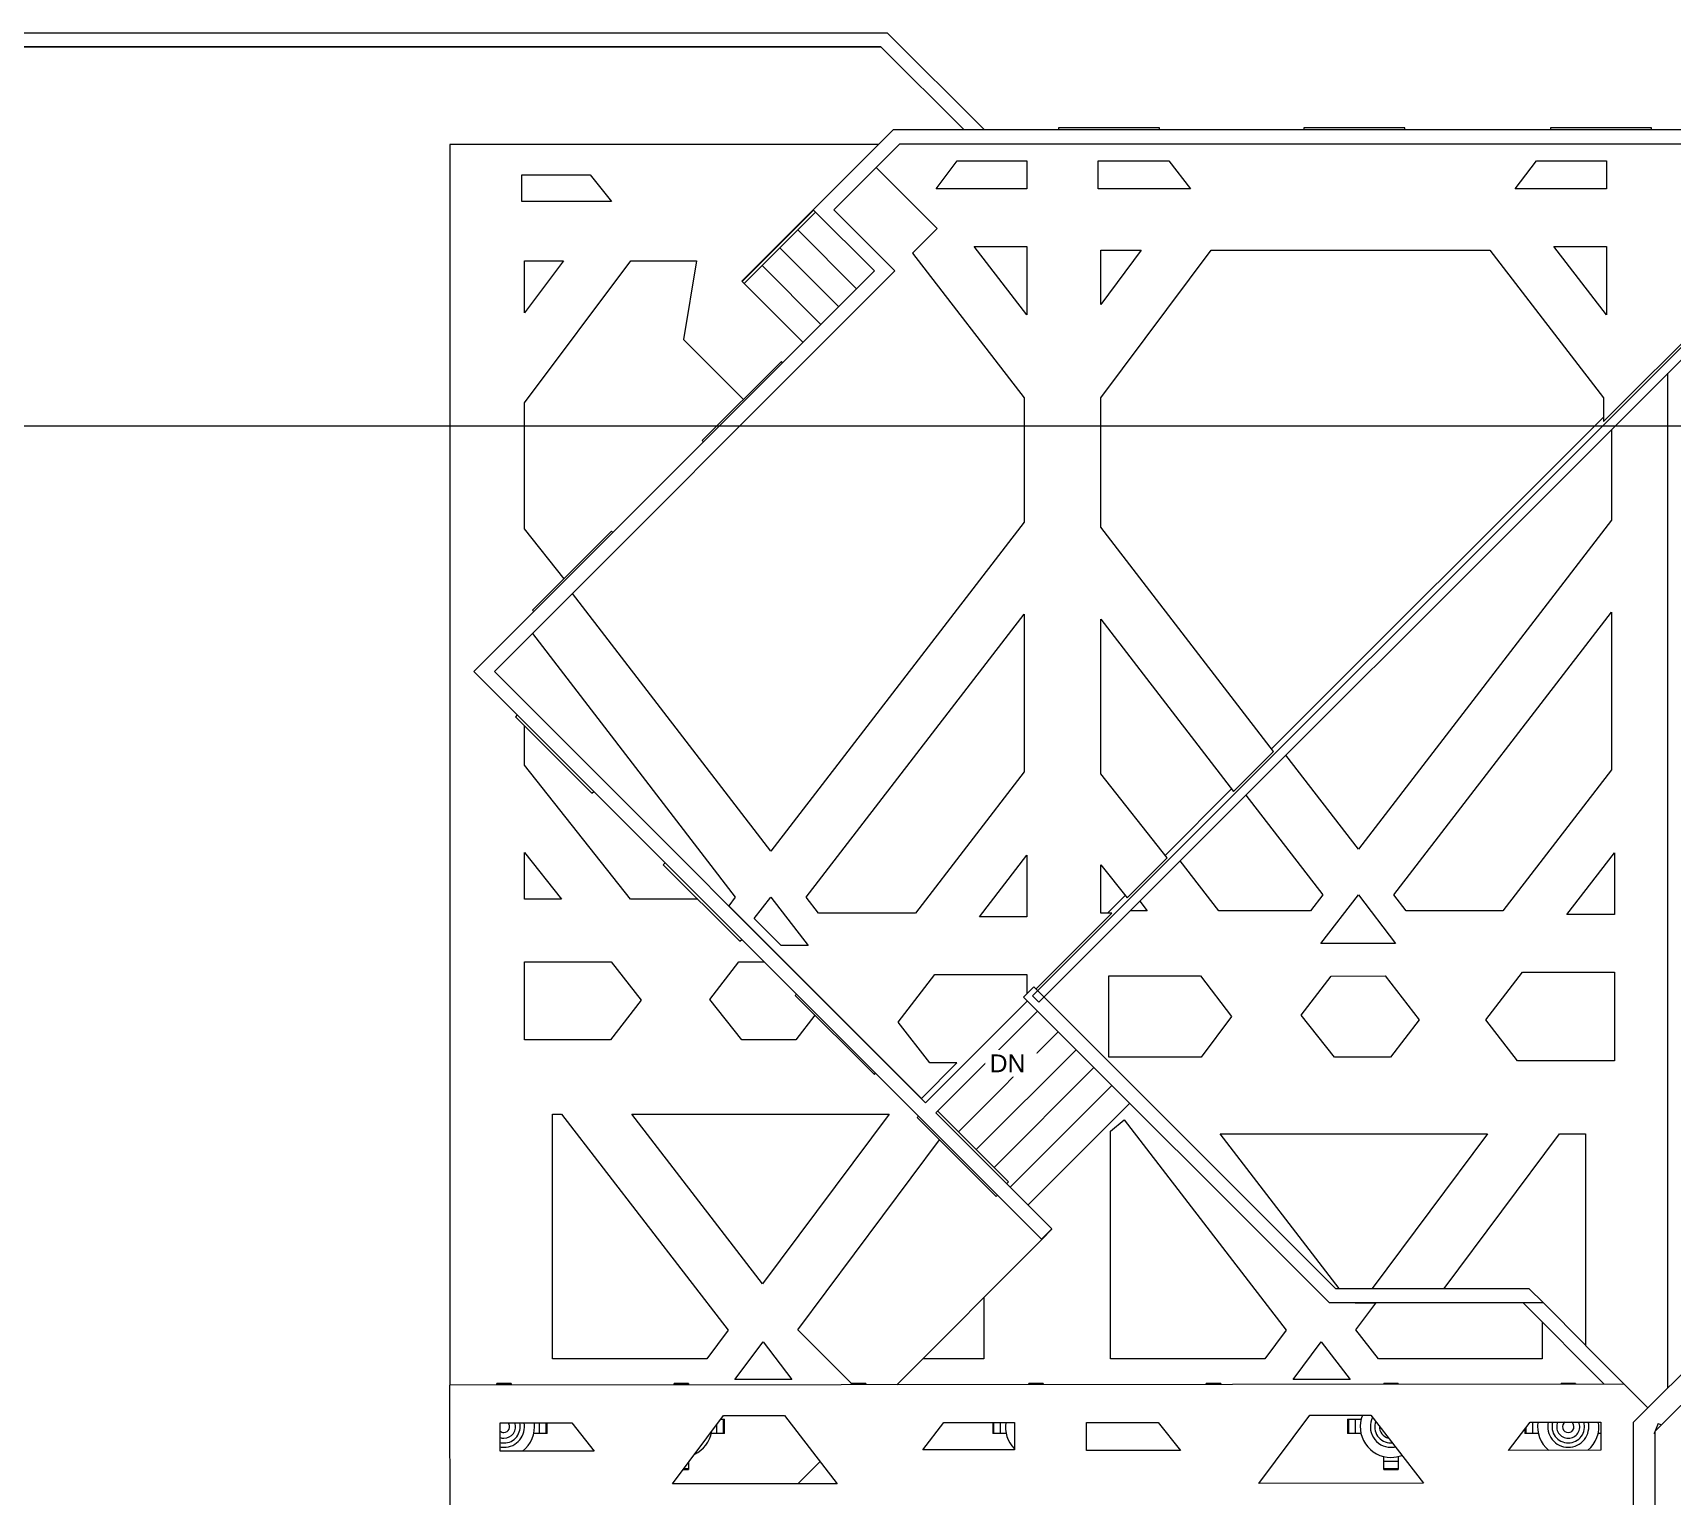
# Model space of a CAD drawing. Header units: millimetres. Extents: x -49836 to 59720, y -25216 to 39354.
# Drawn here: x -20433 to 2289, y -193 to 20092 of the extents above; entities that cross this region are included whole.
import ezdxf

# ---------------------------------------------------------------- set-up
doc = ezdxf.new("R2010")
doc.units = ezdxf.units.MM
for name, color, linetype, lineweight in [('A-FLOR', 192, 'Continuous', 9), ('A-FLOR-HRAL', 11, 'Continuous', 9), ('A-GENM', 13, 'Continuous', 9), ('A-GLAZ', 151, 'Continuous', 9), ('A-GLAZ-SILL', 1, 'Continuous', 9), ('A-ROOF', 132, 'Continuous', 9), ('A-WALL', 113, 'Continuous', 9), ('G-ANNO-SYMB', 111, 'Continuous', 9), ('I-WALL', 2, 'Continuous', 9), ('S-STRS', 31, 'Continuous', 9), ('S-STRS-TEXT', 31, 'Continuous', 9)]:
    doc.layers.add(name, color=color, linetype=linetype, lineweight=lineweight)
doc.styles.add('Arial', font='arial.ttf', dxfattribs={"height": 245.883234})

# ---------------------------------------------------------------- blocks, each defined once
blk = doc.blocks.new('栏杆扶手 - 栏杆扶手-151676-Site')
at = {"layer": 'A-FLOR-HRAL'}
for p, q in [((-10602, 16645), (-9612, 17635)), ((-10574, 16617), (-9584, 17607)), ((-10574, 16617), (-10602, 16645))]:
    blk.add_line(p, q, dxfattribs=at)
blk = doc.blocks.new('Arched _2_ - Arched _2_-211955-Site')
at = {"layer": 'A-GLAZ'}
for p, q in [((-985, -92), (-985, -117)), ((-985, -117), (415, -117)), ((415, -117), (415, -92))]:
    blk.add_line(p, q, dxfattribs=at)
blk = doc.blocks.new('HOOR LIGHT - HOOR LIGHT-165948-Site')
at = {"layer": 'A-GENM'}
for p, q in [((10839, 9494), (2048, 703)), ((2048, 703), (2048, -11619))]:
    blk.add_line(p, q, dxfattribs=at)
blk = doc.blocks.new('TRUESS4 - TRUESS-173663-Site')
at = {"layer": 'A-GENM'}
for p, q in [((10832, -20403), (10851, -20357)), ((10832, -20403), (10971, -20460)), ((10976, -20449), (10971, -20460))]:
    blk.add_line(p, q, dxfattribs=at)
blk = doc.blocks.new('Family2 - Family2-221174-Site')
at = {"layer": 'A-GENM'}
for p, q in [((-2912, 8292), (-2623, 8678)), ((-2623, 8678), (-1656, 8678)), ((-1656, 8678), (-1656, 8292)), ((-670, 8292), (-670, 8678)), ((-670, 8678), (313, 8678)), ((313, 8678), (611, 8292)), ((5111, 8292), (5409, 8678)), ((5409, 8678), (6376, 8678)), ((6376, 8678), (6376, 8292)), ((-3747, 8589), (-2899, 7741)), ((-1656, 8292), (-2912, 8292)), ((611, 8292), (-670, 8292)), ((6376, 8292), (5111, 8292)), ((-2899, 7741), (-3240, 7400)), ((-3240, 7400), (-1695, 5394)), ((-1656, 6545), (-2385, 7492)), ((-2385, 7492), (-1656, 7492)), ((-1656, 7492), (-1656, 6545)), ((-631, 5395), (896, 7441)), ((-631, 7441), (-70, 7441)), ((-70, 7441), (-631, 6690)), ((-631, 6690), (-631, 7441)), ((896, 7441), (4760, 7441)), ((4760, 7441), (6337, 5394)), ((5647, 7492), (6376, 7492)), ((6376, 6545), (5647, 7492)), ((6376, 7492), (6376, 6545)), ((6337, 5068), (8229, 6960)), ((-1695, 5394), (-1695, 3670)), ((-631, 3601), (-631, 5395)), ((6337, 5394), (6337, 5068)), ((-1695, 3670), (-5206, -889)), ((1763, 493), (-631, 3601)), ((-5206, -889), (-7956, 2683)), ((-4715, -1526), (-1695, 2396)), ((-1695, 2396), (-1695, 209)), ((-631, 182), (-631, 2326)), ((-631, 2326), (1208, -61)), ((-8510, 2128), (-5697, -1526)), ((1208, -61), (1763, 493)), ((-1695, 209), (-3202, -1747)), ((288, -981), (-631, 182)), ((-2315, -1798), (-1656, -943)), ((-1656, -943), (-1656, -1798)), ((-631, -1747), (-631, -1078)), ((-631, -1078), (-267, -1536)), ((-267, -1536), (288, -981)), ((-5697, -1526), (-5789, -1645)), ((-5435, -1824), (-5206, -1526)), ((-5206, -1526), (-4688, -2198)), ((-4545, -1747), (-4715, -1526)), ((-5789, -1645), (-3118, -4316)), ((-3202, -1747), (-4545, -1747)), ((-1656, -1798), (-2315, -1798)), ((-1531, -2800), (-478, -1747)), ((-478, -1747), (-631, -1747)), ((-5061, -2198), (-5435, -1824)), ((-4688, -2198), (-5061, -2198)), ((-3438, -3257), (-2930, -2598)), ((-2930, -2598), (-1656, -2598)), ((-1656, -2598), (-1656, -2864)), ((-3001, -3824), (-3438, -3257)), ((-3118, -4316), (-2626, -3824)), ((-2626, -3824), (-3001, -3824))]:
    blk.add_line(p, q, dxfattribs=at)
blk = doc.blocks.new('roof 3 - roof 3-224801-Site')
at = {"layer": 'A-GENM'}
for p, q in [((7118, -8359), (7118, 5707)), ((6337, 4926), (6337, 3670)), ((6337, 3670), (2827, -889)), ((3317, -1526), (6337, 2396)), ((6337, 2396), (6337, 209)), ((2827, -889), (1824, 413)), ((6337, 209), (4831, -1747)), ((1269, -141), (2336, -1526)), ((894, -1747), (359, -1052)), ((5717, -1798), (6376, -943)), ((6376, -943), (6376, -1798)), ((2336, -1526), (2165, -1747)), ((2309, -2198), (2827, -1526)), ((2827, -1526), (3344, -2198)), ((3488, -1747), (3317, -1526)), ((-100, -1747), (-337, -1747)), ((-203, -1614), (-100, -1747)), ((2165, -1747), (894, -1747)), ((4831, -1747), (3488, -1747)), ((6376, -1798), (5717, -1798)), ((3344, -2198), (2309, -2198)), ((-631, -3773), (-631, -2649)), ((-631, -2649), (638, -2649)), ((638, -2649), (1071, -3211)), ((2036, -3191), (2450, -2652)), ((2450, -2652), (3200, -2649)), ((3200, -2649), (3668, -3257)), ((4594, -3257), (5102, -2598)), ((5102, -2598), (6376, -2598)), ((6376, -2598), (6376, -3824)), ((1071, -3211), (647, -3773)), ((2496, -3773), (2036, -3191)), ((3668, -3257), (3271, -3773)), ((5031, -3824), (4594, -3257)), ((647, -3773), (-631, -3773)), ((3271, -3773), (2496, -3773)), ((6376, -3824), (5031, -3824)), ((2560, -6982), (910, -4839)), ((910, -4839), (4617, -4839)), ((4617, -4839), (3018, -6982)), ((4016, -6982), (5614, -4839)), ((5614, -4839), (5976, -4839)), ((5976, -4839), (5976, -7771)), ((5976, -7771), (6841, -8636))]:
    blk.add_line(p, q, dxfattribs=at)
blk = doc.blocks.new('Family6 - Family6-227031-Site')
at = {"layer": 'A-GENM'}
for p, q in [((-8711, 8597), (-8711, -8597)), ((-2768, 8597), (-8711, 8597)), ((-7710, 7807), (-7710, 8179)), ((-7710, 8179), (-6763, 8179)), ((-6763, 8179), (-6468, 7807)), ((-6468, 7807), (-7710, 7807)), ((-7672, 5016), (-6201, 6987)), ((-7132, 6987), (-7672, 6264)), ((-7672, 6264), (-7672, 6987)), ((-7672, 6987), (-7132, 6987)), ((-6201, 6987), (-5290, 6987)), ((-5290, 6987), (-5471, 5894)), ((-4661, 6703), (-4414, 6951)), ((-4658, 6700), (-4661, 6703)), ((-3813, 5855), (-4630, 6672)), ((-5471, 5894), (-4640, 5064)), ((-7672, 3270), (-7672, 5016)), ((-7125, 2578), (-7672, 3270)), ((-7672, -5), (-7672, 537)), ((-6203, -1863), (-7672, -5)), ((-7672, -1863), (-7672, -1217)), ((-7672, -1217), (-7161, -1863)), ((-7161, -1863), (-7672, -1863)), ((-5272, -1863), (-6203, -1863)), ((-7672, -3814), (-7672, -2731)), ((-7672, -2731), (-6475, -2731)), ((-6475, -2731), (-6055, -3261)), ((-5104, -3253), (-4702, -2731)), ((-4702, -2731), (-4351, -2731)), ((-6055, -3261), (-6481, -3814)), ((-4660, -3814), (-5104, -3253)), ((-3648, -3469), (-3914, -3814)), ((-6481, -3814), (-7672, -3814)), ((-3914, -3814), (-4660, -3814)), ((-7287, -8233), (-7287, -4841)), ((-7287, -4841), (-7160, -4841)), ((-7160, -4841), (-4853, -7837)), ((-4375, -7196), (-6188, -4841)), ((-6188, -4841), (-2618, -4841)), ((-2618, -4841), (-4375, -7196)), ((450, -5079), (638, -4921)), ((638, -4921), (2884, -7837)), ((-3887, -7830), (-1922, -5196)), ((450, -8233), (450, -5079)), ((-365, -6435), (-502, -6580)), ((-1308, -7386), (-1308, -8233)), ((4125, -7462), (3839, -7460)), ((3850, -7830), (4125, -7462)), ((6429, -7723), (6429, -8233)), ((-4853, -7837), (-5148, -8233)), ((-3141, -8575), (-3887, -7830)), ((2884, -7837), (2589, -8233)), ((4160, -8233), (3850, -7830)), ((-4757, -8518), (-4368, -7998)), ((-4368, -7998), (-3968, -8518)), ((2980, -8518), (3368, -7998)), ((3368, -7998), (3769, -8518)), ((-5148, -8233), (-7287, -8233)), ((-1308, -8233), (-2155, -8233)), ((2589, -8233), (450, -8233)), ((6429, -8233), (4160, -8233)), ((-3968, -8518), (-4757, -8518)), ((3769, -8518), (2980, -8518))]:
    blk.add_line(p, q, dxfattribs=at)
blk = doc.blocks.new('Family7 - Family7-230587-Site')
at = {"layer": 'A-GENM'}
for p, q in [((3420, 12356), (-12860, 12344)), ((-12860, 12344), (-12841, -12363)), ((-12160, 11428), (-12160, 11820)), ((-12160, 11820), (-11166, 11820)), ((-11166, 11820), (-10857, 11429)), ((-9769, 10974), (-9064, 11921)), ((-9064, 11921), (-8217, 11921)), ((-8217, 11921), (-7488, 10976)), ((-6302, 11445), (-6011, 11824)), ((-6011, 11824), (-5032, 11825)), ((-5032, 11825), (-5032, 11445)), ((-4034, 11826), (-3040, 11827)), ((-4034, 11435), (-4034, 11826)), ((-3040, 11827), (-2731, 11436)), ((-1643, 10981), (-938, 11927)), ((-938, 11927), (-91, 11928)), ((-91, 11928), (638, 10982)), ((1814, 11439), (2115, 11831)), ((2115, 11831), (3094, 11831)), ((3094, 11831), (3094, 11440)), ((-10857, 11429), (-12160, 11428)), ((-5032, 11445), (-6302, 11445)), ((-2731, 11436), (-4034, 11435)), ((3094, 11440), (1814, 11439)), ((-7488, 10976), (-9769, 10974)), ((638, 10982), (-1643, 10981))]:
    blk.add_line(p, q, dxfattribs=at)
blk = doc.blocks.new('Family8 - COLUMN-V8-Site')
at = {"layer": 'A-GENM'}
for p, q in [((100, 298), (-100, 298)), ((-601, -332), (-601, -395)), ((-589, -316), (-589, -395)), ((-491, -395), (-589, -395)), ((-491, -395), (-491, -238))]:
    blk.add_line(p, q, dxfattribs=at)
for radius, start, end in [(425, 171.229, 230.3614), (285, 166.8046, 270), (225, 163.2188, 270), (160, 155.865, 270), (79.6, 123.8609, 270), (79.6, 270, 56.2262), (285, 270, 13.2828), (225, 270, 16.8702), (160, 270, 24.2215), (425, 309.7215, 8.859)]:
    blk.add_arc((0, -302), radius, start, end, dxfattribs=at)
for points in [[(-100, 288), (-100, 295), (-100, 298), (-100, 298)], [(100, 298), (100, 298), (100, 294), (100, 288)], [(-589, -395), (-597, -395), (-601, -395), (-601, -395)]]:
    blk.add_open_spline(points, degree=3, dxfattribs=at)
for points, knots in [([(-414, -395), (-418, -395), (-431, -395), (-448, -395), (-463, -395), (-473, -395), (-482, -395), (-488, -395), (-490, -395), (-491, -395)], [1.5832745, 1.5832745, 1.5832745, 1.5832745, 1.6578779, 1.8236657, 1.9065596, 1.9894535, 2.0723474, 2.1552413, 2.1742144, 2.1742144, 2.1742144, 2.1742144]), ([(450, -395), (450, -395), (442, -395), (430, -395), (417, -395), (414, -395)], [-1.8286291, -1.8286291, -1.8286291, -1.8286291, -1.8236657, -1.6578779, -1.5952763, -1.5952763, -1.5952763, -1.5952763])]:
    blk.add_open_spline(points, degree=3, knots=knots, dxfattribs=at)
blk = doc.blocks.new('Family8 - COLUMN-V9-Site')
at = {"layer": 'A-GENM'}
for p, q in [((100, 298), (-100, 298)), ((10, 286), (-100, 286)), ((-601, -196), (-601, -395)), ((-589, -196), (-589, -395)), ((-589, -196), (-491, -196)), ((-491, -395), (-491, -196)), ((-491, -395), (-589, -395)), ((100, -785), (-100, -785)), ((-100, -883), (-100, -785)), ((-100, -883), (100, -883)), ((-100, -895), (100, -895)), ((100, -785), (100, -883))]:
    blk.add_line(p, q, dxfattribs=at)
for radius, start, end in [(425, 157.6253, 270), (285, 152.7364, 270), (225, 160.1011, 270), (160, 176.8674, 258.3909), (225, 270, 275.1935), (285, 270, 282.6308), (425, 270, 291.1621)]:
    blk.add_arc((0, -302), radius, start, end, dxfattribs=at)
for points in [[(-100, 286), (-100, 294), (-100, 298), (-100, 298)], [(100, 298), (100, 298), (100, 294), (100, 286)], [(-601, -196), (-601, -196), (-597, -196), (-589, -196)], [(-589, -395), (-597, -395), (-601, -395), (-601, -395)], [(-100, -895), (-100, -895), (-100, -891), (-100, -883)], [(100, -883), (100, -891), (100, -895), (100, -895)]]:
    blk.add_open_spline(points, degree=3, dxfattribs=at)
for points, knots in [([(-491, -196), (-490, -196), (-488, -196), (-482, -196), (-473, -196), (-463, -196), (-448, -196), (-431, -196), (-417, -196), (-411, -196), (-411, -196)], [-2.1742144, -2.1742144, -2.1742144, -2.1742144, -2.1552413, -2.0723474, -1.9894535, -1.9065596, -1.8236657, -1.6578779, -1.574984, -1.5684285, -1.5684285, -1.5684285, -1.5684285]), ([(-414, -395), (-418, -395), (-431, -395), (-448, -395), (-463, -395), (-473, -395), (-482, -395), (-488, -395), (-490, -395), (-491, -395)], [1.5832745, 1.5832745, 1.5832745, 1.5832745, 1.6578779, 1.8236657, 1.9065596, 1.9894535, 2.0723474, 2.1552413, 2.1742144, 2.1742144, 2.1742144, 2.1742144]), ([(-100, -785), (-100, -784), (-100, -782), (-100, -776), (-100, -767), (-100, -757), (-100, -742), (-100, -727), (-100, -716), (-100, -714)], [-2.1742144, -2.1742144, -2.1742144, -2.1742144, -2.1552413, -2.0723474, -1.9894535, -1.9065596, -1.8236657, -1.6578779, -1.6210362, -1.6210362, -1.6210362, -1.6210362]), ([(100, -714), (100, -716), (100, -727), (100, -742), (100, -757), (100, -767), (100, -776), (100, -782), (100, -784), (100, -785)], [1.6210362, 1.6210362, 1.6210362, 1.6210362, 1.6578779, 1.8236657, 1.9065596, 1.9894535, 2.0723474, 2.1552413, 2.1742144, 2.1742144, 2.1742144, 2.1742144])]:
    blk.add_open_spline(points, degree=3, knots=knots, dxfattribs=at)
blk = doc.blocks.new('Family8 - COLUMN-V10-Site')
at = {"layer": 'A-GENM'}
for p, q in [((100, 298), (-100, 298)), ((100, 286), (-100, 286)), ((-100, 284), (-100, 286)), ((100, 286), (100, 284))]:
    blk.add_line(p, q, dxfattribs=at)
for points in [[(-100, 286), (-100, 294), (-100, 298), (-100, 298)], [(100, 298), (100, 298), (100, 294), (100, 286)]]:
    blk.add_open_spline(points, degree=3, dxfattribs=at)
blk = doc.blocks.new('Family8 - COLUMN-V11-Site')
at = {"layer": 'A-GENM'}
for p, q in [((100, 298), (-100, 298)), ((100, 286), (-100, 286)), ((-100, 282), (-100, 286)), ((100, 286), (100, 282)), ((-601, -243), (-601, -395)), ((-589, -243), (-589, -395)), ((-491, -395), (-589, -395)), ((-491, -395), (-491, -243))]:
    blk.add_line(p, q, dxfattribs=at)
blk.add_arc((0, -302), 425, 172.005, 224.8455, dxfattribs=at)
for points in [[(-100, 286), (-100, 294), (-100, 298), (-100, 298)], [(100, 298), (100, 298), (100, 294), (100, 286)], [(-589, -395), (-597, -395), (-601, -395), (-601, -395)]]:
    blk.add_open_spline(points, degree=3, dxfattribs=at)
blk.add_open_spline([(-414, -395), (-418, -395), (-431, -395), (-448, -395), (-463, -395), (-473, -395), (-482, -395), (-488, -395), (-490, -395), (-491, -395)], degree=3, knots=[1.5832745, 1.5832745, 1.5832745, 1.5832745, 1.6578779, 1.8236657, 1.9065596, 1.9894535, 2.0723474, 2.1552413, 2.1742144, 2.1742144, 2.1742144, 2.1742144], dxfattribs=at)
blk = doc.blocks.new('Family8 - COLUMN-V12-Site')
at = {"layer": 'A-GENM'}
for p, q in [((100, 298), (-100, 298)), ((100, 286), (-100, 286)), ((-100, 280), (-100, 286)), ((100, 286), (100, 280))]:
    blk.add_line(p, q, dxfattribs=at)
for points in [[(-100, 286), (-100, 294), (-100, 298), (-100, 298)], [(100, 298), (100, 298), (100, 294), (100, 286)]]:
    blk.add_open_spline(points, degree=3, dxfattribs=at)
blk = doc.blocks.new('Family8 - COLUMN-V13-Site')
at = {"layer": 'A-GENM'}
for p, q in [((100, 298), (-100, 298)), ((100, 286), (-100, 286)), ((-100, 278), (-100, 286)), ((100, 286), (100, 278)), ((549, -195), (587, -195)), ((587, -395), (587, -195)), ((599, -395), (599, -195)), ((489, -276), (489, -395)), ((587, -395), (489, -395)), ((28, -895), (100, -895)), ((37, -883), (100, -883)), ((100, -798), (100, -883))]:
    blk.add_line(p, q, dxfattribs=at)
blk.add_arc((0, -302), 425, 295.9677, 350.5781, dxfattribs=at)
for points in [[(-100, 286), (-100, 294), (-100, 298), (-100, 298)], [(100, 298), (100, 298), (100, 294), (100, 286)], [(587, -195), (595, -195), (599, -195), (599, -195)], [(599, -395), (599, -395), (595, -395), (587, -395)], [(100, -883), (100, -891), (100, -895), (100, -895)]]:
    blk.add_open_spline(points, degree=3, dxfattribs=at)
blk.add_open_spline([(489, -395), (488, -395), (486, -395), (480, -395), (471, -395), (461, -395), (446, -395), (430, -395), (417, -395), (414, -395)], degree=3, knots=[-2.1742144, -2.1742144, -2.1742144, -2.1742144, -2.1552413, -2.0723474, -1.9894535, -1.9065596, -1.8236657, -1.6578779, -1.5952763, -1.5952763, -1.5952763, -1.5952763], dxfattribs=at)
blk = doc.blocks.new('Family8 - COLUMN-V14-Site')
at = {"layer": 'A-GENM'}
for p, q in [((100, 298), (-100, 298)), ((100, 286), (-100, 286)), ((-100, 276), (-100, 286)), ((100, 286), (100, 276)), ((489, -248), (489, -395)), ((587, -395), (489, -395)), ((587, -395), (587, -248)), ((599, -395), (599, -248))]:
    blk.add_line(p, q, dxfattribs=at)
for radius, start, end in [(79.6, 227.9879, 270), (160, 250.4999, 270), (285, 270, 10.9464), (225, 270, 13.8124), (160, 270, 19.8064), (79.6, 270, 42.6362), (425, 307.3559, 7.3074), (225, 256.4142, 270), (285, 259.2815, 270)]:
    blk.add_arc((0, -302), radius, start, end, dxfattribs=at)
for points in [[(-100, 286), (-100, 294), (-100, 298), (-100, 298)], [(100, 298), (100, 298), (100, 294), (100, 286)], [(599, -395), (599, -395), (595, -395), (587, -395)]]:
    blk.add_open_spline(points, degree=3, dxfattribs=at)
blk.add_open_spline([(489, -395), (488, -395), (486, -395), (480, -395), (471, -395), (461, -395), (446, -395), (430, -395), (417, -395), (414, -395)], degree=3, knots=[-2.1742144, -2.1742144, -2.1742144, -2.1742144, -2.1552413, -2.0723474, -1.9894535, -1.9065596, -1.8236657, -1.6578779, -1.5952763, -1.5952763, -1.5952763, -1.5952763], dxfattribs=at)
blk = doc.blocks.new('Arched _2_ - Arched _2_ 3-253363-Site')
at = {"layer": 'A-GLAZ-SILL'}
for p, q in [((-1035, 146), (-1035, 108)), ((465, 146), (-1035, 146)), ((-1035, 146), (-1035, 108)), ((465, 146), (-1035, 146)), ((465, 108), (465, 146)), ((465, 108), (465, 146))]:
    blk.add_line(p, q, dxfattribs=at)
blk = doc.blocks.new('Arched _2_ - Arched _2_ 3-V36-Site')
at = {"layer": 'A-GLAZ'}
for p, q in [((-1060, -92), (-1060, -117)), ((-1060, -117), (490, -117)), ((490, -117), (490, -92))]:
    blk.add_line(p, q, dxfattribs=at)
blk = doc.blocks.new('Arched _2_ - Arched _2_ 3-V37-Site')
at = {"layer": 'A-GLAZ'}
for p, q in [((-1060, -92), (-1060, -117)), ((-1060, -117), (490, -117)), ((490, -117), (490, -92))]:
    blk.add_line(p, q, dxfattribs=at)
at = {"layer": 'A-GLAZ-SILL'}
for p, q in [((465, 146), (-921, 146)), ((465, 146), (-921, 146)), ((465, 108), (465, 146)), ((465, 108), (465, 146))]:
    blk.add_line(p, q, dxfattribs=at)
blk = doc.blocks.new('POLYGON HOORNO5 - POLYGON HOORNO-266598-Site')
at = {"layer": 'A-ROOF'}
for p, q in [((10715, 9794), (1748, 827)), ((1748, 827), (1748, -11743))]:
    blk.add_line(p, q, dxfattribs=at)

msp = doc.modelspace()

# ---------------------------------------------------------------- linework, layer by layer
at = {"layer": 'A-FLOR'}
for p, q in [((-8679, 19898), (-24916, 19898)), ((-7531, 18750), (-8679, 19898)), ((-8458, 1353), (-6446, 3365)), ((-6446, 3365), (-6451, 3369)), ((504, 2486), (1088, 1902)), ((-9831, -20), (-9522, 289))]:
    msp.add_line(p, q, dxfattribs=at)
at = {"layer": 'A-WALL'}
for p, q in [((-45055, 20092), (-8590, 20092)), ((-8590, 20092), (-7248, 18750)), ((-8673, 19892), (-45055, 19892)), ((-9616, 17638), (-8505, 18750)), ((-8505, 18750), (14525, 18750)), ((-8422, 18550), (-9333, 17638)), ((3230, 18550), (-8422, 18550)), ((-8767, 16790), (-9616, 17638)), ((-9333, 17638), (-8484, 16790)), ((-14319, 11238), (-8767, 16790)), ((-8484, 16790), (-14036, 11238)), ((-3263, 10165), (1338, 14766)), ((-6451, 3369), (-14319, 11238)), ((-14036, 11238), (-8059, 5261)), ((-4738, 8690), (-3818, 9610)), ((-5538, 7890), (-5293, 8135)), ((-6561, 6867), (-6702, 6726)), ((-6561, 6867), (-2379, 2686)), ((-8059, 5261), (-6648, 6672)), ((-2462, 2486), (-6702, 6726)), ((-6507, 6531), (-7918, 5120)), ((-7918, 5120), (-6309, 3511)), ((-6451, 3369), (-6309, 3511)), ((-2379, 2686), (304, 2686)), ((504, 2486), (304, 2686)), ((504, 2486), (-2462, 2486)), ((1347, 1360), (221, 2486))]:
    msp.add_line(p, q, dxfattribs=at)
at = {"layer": 'G-ANNO-SYMB'}
msp.add_line((54559, 14638), (-48387, 14638), dxfattribs=at)
at = {"layer": 'I-WALL'}
for p, q in [((-6578, 6743), (3248, 16569)), ((3336, 16481), (-6490, 6655)), ((-6490, 6655), (-6578, 6743))]:
    msp.add_line(p, q, dxfattribs=at)
at = {"layer": 'S-STRS'}
for p, q in [((-10486, 16769), (-9616, 17638)), ((-9860, 17387), (-9863, 17391)), ((-9015, 16542), (-9831, 17359)), ((-10107, 17140), (-10111, 17144)), ((-9262, 16295), (-10079, 17112)), ((-10355, 16892), (-10358, 16896)), ((-9510, 16048), (-10326, 16864)), ((-6220, 6243), (-7604, 4859)), ((-5972, 5996), (-7357, 4611)), ((-5725, 5748), (-7109, 4364)), ((-5477, 5501), (-6888, 4090)), ((-5230, 5253), (-6641, 3842))]:
    msp.add_line(p, q, dxfattribs=at)

# ---------------------------------------------------------------- block references
at = {"layer": 'A-FLOR-HRAL'}
msp.add_blockref('栏杆扶手 - 栏杆扶手-151676-Site', (0, 0), dxfattribs=at)
at = {"layer": 'A-GENM'}
for name, p in [('Family6 - Family6-227031-Site', (-5944, 9945)), ('Family2 - Family2-221174-Site', (-4999, 9637)), ('roof 3 - roof 3-224801-Site', (-4888, 9667)), ('HOOR LIGHT - HOOR LIGHT-165948-Site', (0, 0)), ('Family8 - COLUMN-V14-Site', (-13903, 1072)), ('Family8 - COLUMN-V13-Site', (-11445, 1072)), ('Family8 - COLUMN-V12-Site', (-8986, 1072)), ('Family8 - COLUMN-V11-Site', (-6528, 1072)), ('Family8 - COLUMN-V10-Site', (-4069, 1072)), ('Family8 - COLUMN-V9-Site', (-1610, 1072)), ('Family8 - COLUMN-V8-Site', (848, 1072)), ('Family7 - Family7-230587-Site', (-1796, -10996))]:
    msp.add_blockref(name, p, dxfattribs=at)
at = {"layer": 'A-GENM', "rotation": 269.4786885492344}
msp.add_blockref('TRUESS4 - TRUESS-173663-Site', (22596, 11461), dxfattribs=at)
at = {"layer": 'A-GLAZ'}
for name, p, rotation in [('Arched _2_ - Arched _2_-211955-Site', (-5801, 18658), 180), ('Arched _2_ - Arched _2_-211955-Site', (-2401, 18658), 180), ('Arched _2_ - Arched _2_-211955-Site', (1019, 18658), 180), ('Arched _2_ - Arched _2_ 3-V36-Site', (-10725, 14702), 225.000000000002), ('Arched _2_ - Arched _2_ 3-V36-Site', (-13077, 12351), 225.000000000002), ('Arched _2_ - Arched _2_ 3-253363-Site', (-13313, 10385), 135.0000000000007), ('Arched _2_ - Arched _2_ 3-253363-Site', (-11262, 8334), 135.0000000000007), ('Arched _2_ - Arched _2_ 3-V36-Site', (-9033, 6081), 315.0000000000007), ('Arched _2_ - Arched _2_ 3-V37-Site', (-7343, 4391), 315.0000000000007)]:
    msp.add_blockref(name, p, dxfattribs=dict(at, rotation=rotation))
at = {"layer": 'A-ROOF'}
msp.add_blockref('POLYGON HOORNO5 - POLYGON HOORNO-266598-Site', (0, 0), dxfattribs=at)

# ---------------------------------------------------------------- next in the draw order: texts
at = {"layer": 'S-STRS-TEXT', "insert": (-7171, 5930), "char_height": 245.9, "width": 590.77, "attachment_point": 1, "line_spacing_factor": 0.938532, "style": 'Arial', "bg_fill": 3, "box_fill_scale": 1.25, "bg_fill_color": 0, "bg_fill_transparency": 0}
msp.add_mtext('DN', dxfattribs=at)

doc.saveas('drawing.dxf')
